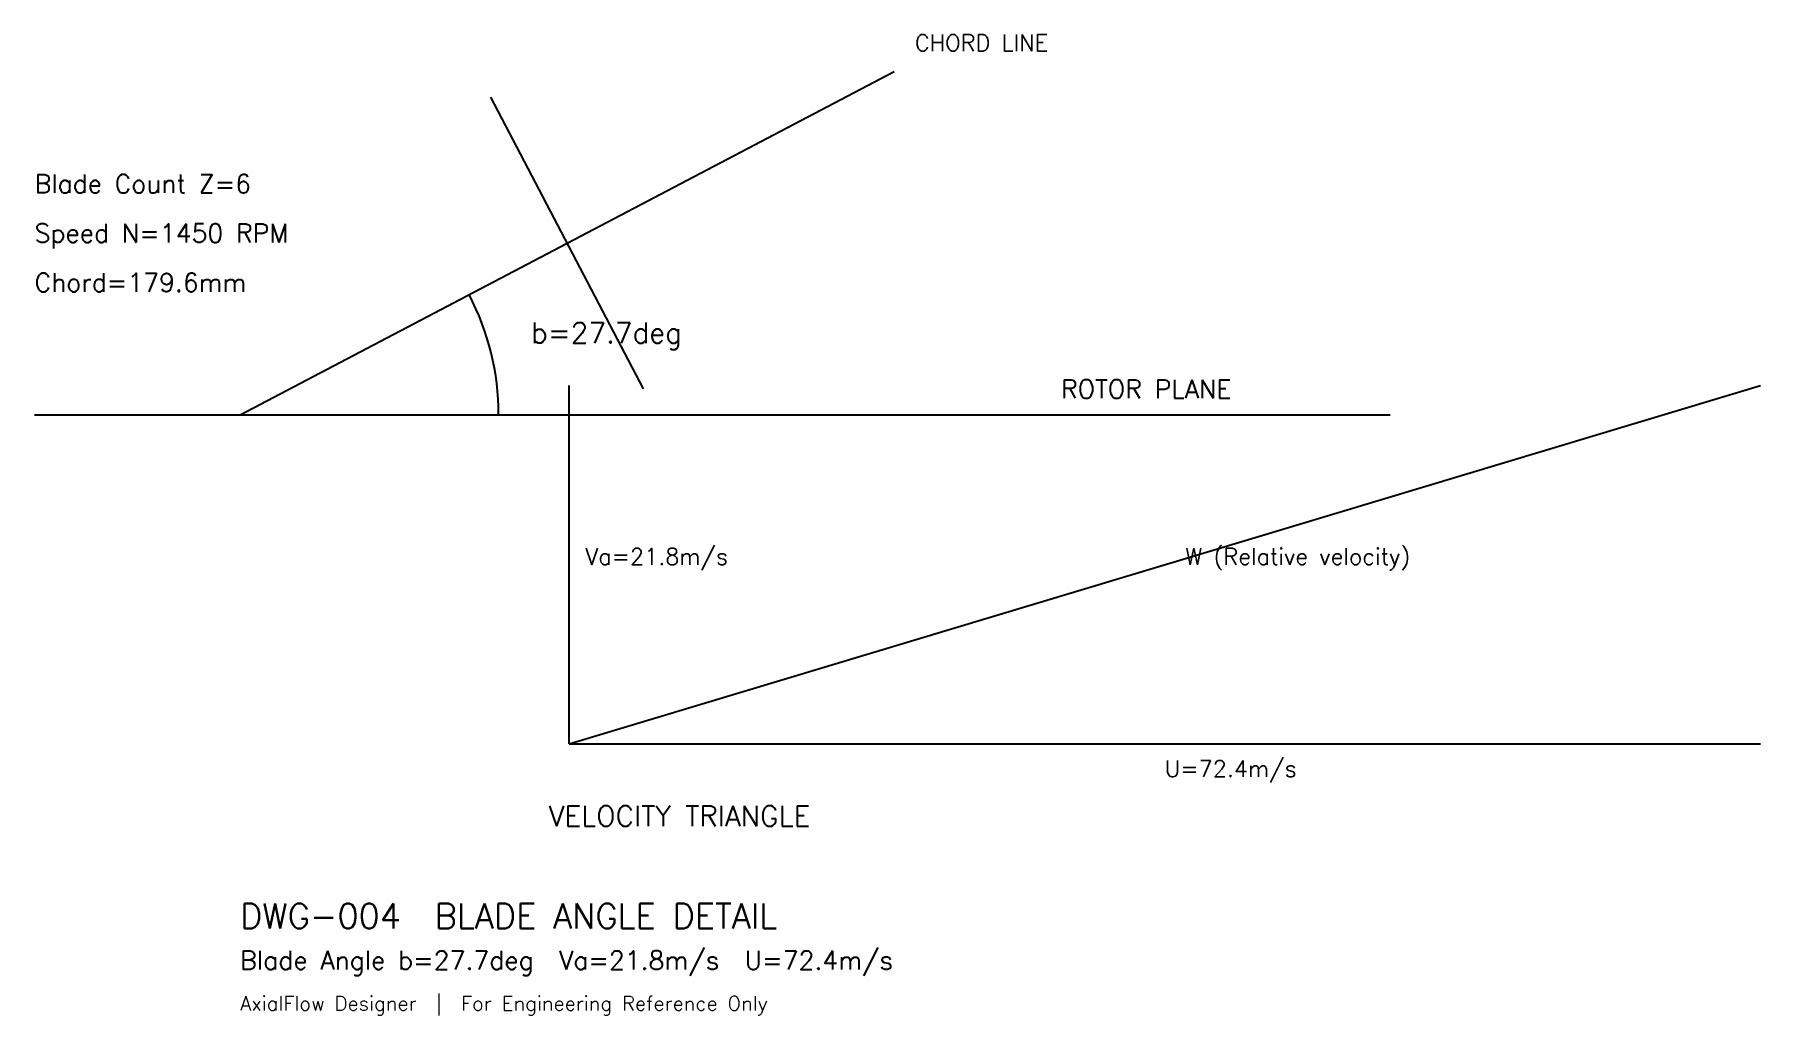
# Model space of a CAD drawing. Extents: x -50 to 370, y -146 to 92.
import ezdxf

# ---------------------------------------------------------------- set-up
doc = ezdxf.new("R2010")
doc.units = 0
for name, color, linetype in [('ANNOTATION', 3, 'Continuous'), ('BLADES', 5, 'Continuous'), ('CENTERLINE', 1, 'Continuous'), ('DIMENSIONS', 7, 'Continuous'), ('TITLE_BLOCK', 5, 'Continuous')]:
    doc.layers.add(name, color=color, linetype=linetype)
doc.styles.get("Standard").update_dxf_attribs({"font": 'simplex.shx'})

msp = doc.modelspace()

# ---------------------------------------------------------------- linework, layer by layer
at = {"layer": 'ANNOTATION'}
for q in [(80, 7.13), (369.68, -80)]:
    msp.add_line((80, -80), q, dxfattribs=at)
at = {"layer": 'BLADES'}
for p, q in [((0, 0), (159.07, 83.37)), ((80, -80), (369.68, 7.13))]:
    msp.add_line(p, q, dxfattribs=at)
at = {"layer": 'CENTERLINE'}
for p, q in [((98.11, 6.26), (60.97, 77.12)), ((-50, 0), (279.6, 0))]:
    msp.add_line(p, q, dxfattribs=at)
at = {"layer": 'DIMENSIONS'}
msp.add_arc((0, 0), 62.86, 0, 27.66, dxfattribs=at)

# ---------------------------------------------------------------- texts
at = {"layer": 'ANNOTATION'}
for s, height, p in [('Blade Count Z=6', 4.5, (-50, 53.88)), ('Speed N=1450 RPM', 4.5, (-50, 41.88)), ('Chord=179.6mm', 4.5, (-50, 29.88)), ('ROTOR PLANE', 4.5, (199.6, 4)), ('Va=21.8m/s', 4, (84, -36.44)), ('U=72.4m/s', 4, (224.84, -88)), ('Blade Angle b=27.7deg  Va=21.8m/s  U=72.4m/s', 4.5, (0, -134.8)), ('AxialFlow Designer  |  For Engineering Reference Only', 3.5, (0, -144.8))]:
    msp.add_text(s, height=height, dxfattribs=at).set_placement(p)
at = {"layer": 'BLADES'}
for s, p in [('CHORD LINE', (164.07, 88.37)), ('W (Relative velocity)', (229.84, -36.44))]:
    msp.add_text(s, height=4, dxfattribs=at).set_placement(p)
at = {"layer": 'DIMENSIONS'}
msp.add_text('b=27.7deg', height=5, dxfattribs=at).set_placement((70.75, 17.42))
at = {"layer": 'TITLE_BLOCK'}
for s, height, p in [('VELOCITY TRIANGLE', 5, (75, -100)), ('DWG-004  BLADE ANGLE DETAIL', 6, (0, -124.8))]:
    msp.add_text(s, height=height, dxfattribs=at).set_placement(p)

doc.saveas('drawing.dxf')
